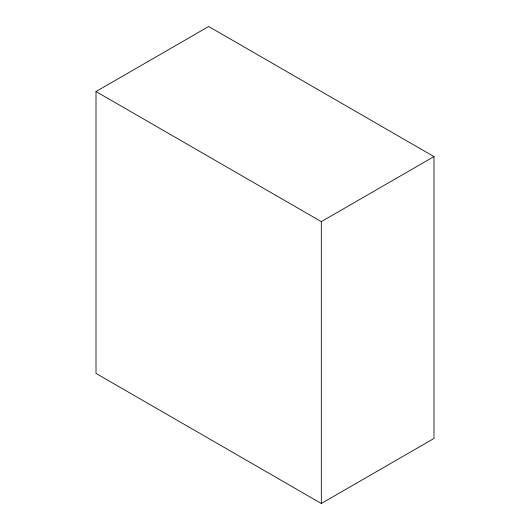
<?xml version="1.0" encoding="UTF-8"?>
<svg xmlns="http://www.w3.org/2000/svg" width="530" height="530" viewBox="0 0 530 530"><rect width="100%" height="100%" fill="white"/><g stroke="black" fill="none" stroke-linecap="round" stroke-linejoin="round"><path stroke-width="0.79" d="M96.009 91.544L208.668 26.5L433.99 156.589L433.99 438.456L321.332 503.5L96.009 373.411L96.009 91.544L321.332 221.633L433.99 156.589M321.332 221.633L321.332 503.5"/></g></svg>
